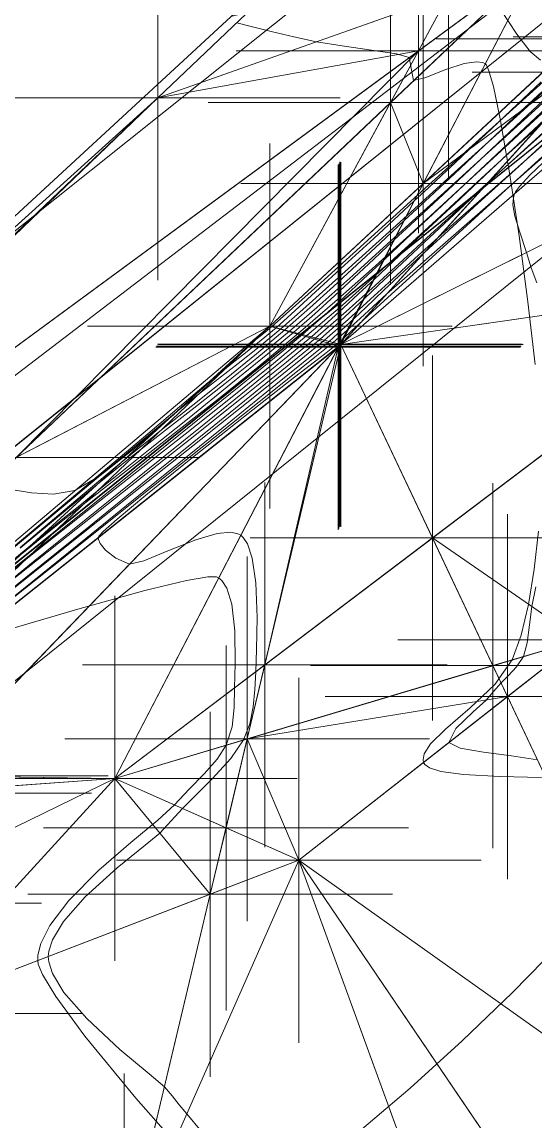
# Model space of a CAD drawing. Header units: metres. Extents: x 7511918 to 7512107, y 4692231 to 4692386.
# Drawn here: x 7511969.62 to 7511978.06, y 4692330.75 to 4692348.82 of the extents above; entities that cross this region are included whole.
import ezdxf

# ---------------------------------------------------------------- set-up
doc = ezdxf.new("R2010")
doc.units = ezdxf.units.M
for name, color, linetype, lineweight in [('A - Rrugë_Pen_No__1', 7, 'Continuous', 0), ('germimi  modeli pikat', 1, 'Continuous', 0), ('germimi modeli izo hipse', 11, 'Continuous', 0), ('germimi modeli izo hipse krysore', 11, 'Continuous', 0), ('germimi modeli trek', 1, 'Continuous', 0), ('parcela', 7, 'Continuous', 0), ('Parcela Fqinje', 251, 'Continuous', 0), ('rruga_matjet', 45, 'Continuous', 0), ('terreni  izohipset themelore', 211, 'Continuous', 0), ('terreni  pikat modelit', 133, 'Continuous', 0), ('terreni trek modelit', 132, 'Continuous', 0), ('Themel pllaka o3 ferizaj pikat', 30, 'Continuous', 0), ('vellimi  izo kryesore', 97, 'Continuous', 0), ('vellimi  pikat', 97, 'Continuous', 0), ('vellimi  trek', 97, 'Continuous', 0), ('vellimi izo themelore', 97, 'Continuous', 0)]:
    doc.layers.add(name, color=color, linetype=linetype, lineweight=lineweight)

msp = doc.modelspace()

# ---------------------------------------------------------------- linework, layer by layer
at = {"layer": 'A - Rrugë_Pen_No__1', "color": 5, "linetype": 'Continuous', "lineweight": 13}
for points in [[(7512057.317, 4692333.301, -0.166623), (7512008.192, 4692343.164, -0.026969), (7511992.916, 4692353.524, 0.354905), (7511983.439, 4692353.026), (7511972.538, 4692344.272), (7511925.79, 4692306.725)], [(7512057.317, 4692328.478, -0.165277), (7512005.772, 4692339.077, -0.032931), (7511987.41, 4692351.797), (7511986.673, 4692352.201), (7511985.843, 4692352.338), (7511985.015, 4692352.192), (7511984.282, 4692351.78), (7511967.317, 4692338.154), (7511926.891, 4692305.686)]]:
    msp.add_lwpolyline(points, format="xyb", dxfattribs=at)
at = {"layer": 'germimi  modeli pikat', "color": 1, "linetype": 'Continuous', "lineweight": 0}
for p, q in [((7511973.702, 4692342.971, 618.238), (7511973.702, 4692344.671, 618.238)), ((7511974.871, 4692342.669, 610.106), (7511974.871, 4692344.369, 610.106)), ((7511972.852, 4692343.821, 618.238), (7511974.552, 4692343.821, 618.238)), ((7511974.021, 4692343.519, 610.106), (7511975.721, 4692343.519, 610.106))]:
    msp.add_line(p, q, dxfattribs=at)
at = {"layer": 'germimi modeli izo hipse', "color": 11, "linetype": 'Continuous', "lineweight": 0}
for points, elevation in [([(7511978.434, 4692347.554), (7511977.844, 4692347.016), (7511977.239, 4692346.459), (7511976.622, 4692345.892), (7511976.002, 4692345.324), (7511975.382, 4692344.763), (7511974.768, 4692344.219), (7511974.167, 4692343.701), (7511973.501, 4692343.146), (7511972.852, 4692342.622), (7511972.212, 4692342.118), (7511971.574, 4692341.622), (7511970.931, 4692341.122), (7511970.276, 4692340.606), (7511969.6, 4692340.061)], 615), ([(7511978.469, 4692333.657), (7511977.693, 4692332.864), (7511976.867, 4692332.068), (7511976.007, 4692331.289), (7511975.135, 4692330.55)], 610)]:
    msp.add_lwpolyline(points, dxfattribs=dict(at, elevation=elevation))
at = {"layer": 'germimi modeli izo hipse krysore', "color": 11, "linetype": 'Continuous', "lineweight": 0}
for points, elevation in [([(7511978.154, 4692348.192), (7511977.981, 4692348.335), (7511977.763, 4692348.619), (7511977.491, 4692349.037), (7511977.195, 4692349.419), (7511976.848, 4692349.651), (7511976.394, 4692349.674), (7511975.733, 4692349.577), (7511974.968, 4692349.406), (7511974.2, 4692349.207), (7511973.53, 4692349.028), (7511973.06, 4692348.914)], 619), ([(7511978.586, 4692348.19), (7511977.473, 4692347.185), (7511976.373, 4692346.191), (7511975.368, 4692345.283), (7511974.539, 4692344.535), (7511973.968, 4692344.02), (7511973.736, 4692343.812), (7511973.624, 4692343.72), (7511973.514, 4692343.635), (7511973.4, 4692343.545), (7511973.185, 4692343.345), (7511972.724, 4692342.915), (7511972.122, 4692342.367), (7511971.481, 4692341.811), (7511970.905, 4692341.357), (7511970.496, 4692341.116), (7511970.144, 4692341.055), (7511969.782, 4692341.078), (7511969.412, 4692341.139)], 618), ([(7511978.677, 4692348.102), (7511977.696, 4692347.213), (7511976.686, 4692346.298), (7511975.723, 4692345.427), (7511974.884, 4692344.669), (7511974.244, 4692344.096), (7511973.88, 4692343.775), (7511973.525, 4692343.482), (7511973.181, 4692343.208), (7511972.84, 4692342.942), (7511972.493, 4692342.672), (7511972.134, 4692342.384), (7511971.772, 4692342.084), (7511971.073, 4692341.501), (7511970.115, 4692340.701), (7511968.977, 4692339.75)], 617), ([(7511978.765, 4692348.017), (7511978.059, 4692347.374), (7511977.296, 4692346.679), (7511976.516, 4692345.968), (7511975.759, 4692345.281), (7511975.064, 4692344.655), (7511974.473, 4692344.128), (7511974.024, 4692343.738), (7511973.488, 4692343.293), (7511972.966, 4692342.875), (7511972.452, 4692342.473), (7511971.936, 4692342.072), (7511971.41, 4692341.659), (7511970.867, 4692341.222), (7511970.369, 4692340.812), (7511969.594, 4692340.169)], 616), ([(7511978.158, 4692347.135), (7511977.585, 4692346.62), (7511977.039, 4692346.121), (7511976.508, 4692345.631), (7511975.981, 4692345.145), (7511975.447, 4692344.659), (7511974.894, 4692344.166), (7511974.311, 4692343.664), (7511973.73, 4692343.181), (7511973.055, 4692342.637), (7511972.308, 4692342.046), (7511971.515, 4692341.422), (7511970.697, 4692340.781), (7511969.878, 4692340.137), (7511969.082, 4692339.505)], 614), ([(7511978.511, 4692347.081), (7511977.588, 4692346.266), (7511976.876, 4692345.638), (7511976.47, 4692345.278), (7511976.084, 4692344.93), (7511975.718, 4692344.593), (7511975.359, 4692344.263), (7511974.991, 4692343.93), (7511974.599, 4692343.589), (7511974.211, 4692343.272), (7511973.508, 4692342.708), (7511972.567, 4692341.958), (7511971.465, 4692341.082), (7511970.28, 4692340.141), (7511969.088, 4692339.196)], 612), ([(7511978.456, 4692347.222), (7511977.781, 4692346.622), (7511977.314, 4692346.206), (7511976.819, 4692345.761), (7511976.35, 4692345.331), (7511975.892, 4692344.908), (7511975.432, 4692344.487), (7511974.958, 4692344.062), (7511974.455, 4692343.626), (7511973.973, 4692343.229), (7511973.264, 4692342.659), (7511972.389, 4692341.962), (7511971.408, 4692341.186), (7511970.383, 4692340.376), (7511969.375, 4692339.579)], 613), ([(7511978.466, 4692346.838), (7511977.424, 4692345.926), (7511976.545, 4692345.156), (7511975.917, 4692344.606), (7511975.626, 4692344.349), (7511975.4, 4692344.145), (7511975.186, 4692343.948), (7511974.972, 4692343.753), (7511974.742, 4692343.552), (7511974.441, 4692343.308), (7511973.767, 4692342.769), (7511972.802, 4692342), (7511971.63, 4692341.067), (7511970.332, 4692340.034), (7511968.992, 4692338.968)], 611)]:
    msp.add_lwpolyline(points, dxfattribs=dict(at, elevation=elevation))
at = {"layer": 'germimi modeli trek', "color": 1, "linetype": 'Continuous', "lineweight": 0}
for points in [[(7511959.685, 4692336.574, 617.578), (7511973.702, 4692343.821, 618.238), (7511979.813, 4692355.145, 619.718)], [(7511983.029, 4692352.493, 619.77), (7511979.813, 4692355.145, 619.718), (7511973.702, 4692343.821, 618.238)], [(7511974.871, 4692343.519, 610.106), (7511983.029, 4692352.493, 619.77), (7511973.702, 4692343.821, 618.238)], [(7511974.871, 4692343.519, 610.106), (7511983.391, 4692350.91, 609.88), (7511983.029, 4692352.493, 619.77)], [(7511983.391, 4692350.91, 609.88), (7511974.871, 4692343.519, 610.106), (7511985.889, 4692348.979, 609.87)], [(7511974.871, 4692343.519, 610.106), (7511990.108, 4692345.718, 609.956), (7511985.889, 4692348.979, 609.87)], [(7511974.871, 4692343.519, 610.106), (7511983.234, 4692325.844, 609.9), (7511990.108, 4692345.718, 609.956)], [(7511973.702, 4692343.821, 618.238), (7511959.685, 4692336.574, 617.578), (7511962.469, 4692334.342, 617.404)], [(7511962.469, 4692334.342, 617.404), (7511963.567, 4692334.532, 610.238), (7511973.702, 4692343.821, 618.238)], [(7511973.702, 4692343.821, 618.238), (7511963.567, 4692334.532, 610.238), (7511974.871, 4692343.519, 610.106)], [(7511974.871, 4692343.519, 610.106), (7511963.499, 4692331.704, 610.011), (7511969.891, 4692322.577, 609.961)], [(7511974.871, 4692343.519, 610.106), (7511963.567, 4692334.532, 610.238), (7511963.499, 4692331.704, 610.011)], [(7511974.871, 4692343.519, 610.106), (7511969.891, 4692322.577, 609.961), (7511983.234, 4692325.844, 609.9)], [(7511963.368, 4692329.119, 615.735), (7511969.891, 4692322.577, 609.961), (7511963.499, 4692331.704, 610.011)]]:
    msp.add_3dface(points, dxfattribs=at)
at = {"layer": 'parcela', "elevation": 609.752}
msp.add_lwpolyline([(7512014.001, 4692331.061), (7512007.601, 4692322.736), (7511996.728, 4692308.593), (7511996.478, 4692308.808), (7511984.225, 4692318.67), (7511979.511, 4692314.209), (7511960.838, 4692336.459), (7511966.627, 4692340.808), (7511982.769, 4692353.148), (7511985.853, 4692355.253), (7512004.361, 4692337.945), (7512007.31, 4692335.187), (7512013.22, 4692331.467), (7512014.001, 4692331.061)], dxfattribs=at)
at = {"layer": 'Parcela Fqinje', "elevation": 609.752, "flags": 128}
msp.add_lwpolyline([(7512042.427, 4692243.089), (7512036.416, 4692234.41), (7512024.736, 4692231.331), (7512026.537, 4692239.37), (7512014.952, 4692250.065), (7512021.597, 4692257.99), (7512022.307, 4692258.85), (7512017.867, 4692262.99), (7512009.674, 4692254.166), (7511990.138, 4692265.631), (7511972.308, 4692273.251), (7511941.458, 4692293.101), (7511928.331, 4692300.748), (7511927.019, 4692301.512), (7511918.211, 4692306.549), (7511919.271, 4692307.313), (7511925.6, 4692312.428), (7511939.02, 4692321.55), (7511937.962, 4692322.418), (7511950.248, 4692331.332), (7511962.497, 4692339.88), (7511968.34, 4692344.458), (7511984.021, 4692356.967), (7511985.853, 4692355.253)], dxfattribs=at)
at = {"layer": 'rruga_matjet'}
msp.add_polyline3d([(7511939.574, 4692317.73, 616.941), (7511940.465, 4692316.601, 616.986), (7511952.838, 4692326.546, 617.18), (7511984.282, 4692351.78, 619.849), (7511983.421, 4692353.012, 619.849), (7511951.951, 4692327.772, 617.213), (7511939.574, 4692317.73, 616.941)], dxfattribs=at)
at = {"layer": 'terreni  izohipset themelore', "color": 211, "linetype": 'Continuous', "lineweight": 0}
for points, elevation in [([(7511978.066, 4692343.187), (7511977.947, 4692344.219), (7511977.802, 4692345.305), (7511977.646, 4692346.343), (7511977.492, 4692347.229), (7511977.38, 4692347.76), (7511977.306, 4692348.019), (7511977.264, 4692348.114), (7511977.245, 4692348.135), (7511977.204, 4692348.155), (7511977.1, 4692348.169), (7511976.899, 4692348.138), (7511976.595, 4692348.038), (7511976.25, 4692347.901), (7511976.065, 4692347.857), (7511976.029, 4692348.036), (7511975.992, 4692348.236), (7511975.786, 4692348.296), (7511975.375, 4692348.36), (7511974.892, 4692348.427), (7511974.468, 4692348.497), (7511974.098, 4692348.579), (7511973.724, 4692348.668), (7511973.395, 4692348.75), (7511973.158, 4692348.809)], 619), ([(7511978.169, 4692336.399), (7511977.485, 4692336.417), (7511976.885, 4692336.446), (7511976.514, 4692336.495), (7511976.326, 4692336.557), (7511976.251, 4692336.613), (7511976.231, 4692336.647), (7511976.221, 4692336.691), (7511976.239, 4692336.787), (7511976.343, 4692336.949), (7511976.593, 4692337.195), (7511976.998, 4692337.542), (7511977.401, 4692337.925), (7511977.687, 4692338.331), (7511977.833, 4692338.737), (7511977.954, 4692339.245), (7511978.051, 4692339.825), (7511978.121, 4692340.448)], 619), ([(7511969.293, 4692338.801), (7511970.542, 4692339.165), (7511971.646, 4692339.474), (7511972.331, 4692339.639), (7511972.681, 4692339.696), (7511972.821, 4692339.695), (7511972.859, 4692339.681), (7511972.91, 4692339.637), (7511972.993, 4692339.511), (7511973.076, 4692339.246), (7511973.126, 4692338.812), (7511973.131, 4692338.265), (7511973.121, 4692337.875), (7511973.116, 4692337.547), (7511973.079, 4692337.232), (7511972.983, 4692336.93), (7511972.836, 4692336.7), (7511972.621, 4692336.458), (7511972.375, 4692336.205), (7511972.133, 4692335.946), (7511971.86, 4692335.698), (7511971.412, 4692335.328), (7511970.889, 4692334.873), (7511970.393, 4692334.373), (7511970.082, 4692333.965), (7511969.934, 4692333.669), (7511969.887, 4692333.479), (7511969.882, 4692333.388), (7511969.891, 4692333.326), (7511969.961, 4692333.156), (7511970.18, 4692332.795), (7511970.659, 4692332.145), (7511971.499, 4692331.125), (7511972.528, 4692329.957)], 618)]:
    msp.add_lwpolyline(points, dxfattribs=dict(at, elevation=elevation))
at = {"layer": 'terreni  pikat modelit', "color": 133, "linetype": 'Continuous', "lineweight": 0}
for p, q in [((7511971.86, 4692346.724, 618.86), (7511971.86, 4692348.424, 618.86)), ((7511971.01, 4692347.574, 618.86), (7511972.71, 4692347.574, 618.86)), ((7511977.956, 4692338.664, 619.238), (7511979.656, 4692338.664, 619.238)), ((7511971.149, 4692335.534, 617.61), (7511971.149, 4692337.234, 617.61)), ((7511970.299, 4692336.384, 617.61), (7511971.999, 4692336.384, 617.61)), ((7511974.176, 4692334.187, 618.81), (7511974.176, 4692335.887, 618.81)), ((7511973.326, 4692335.037, 618.81), (7511975.026, 4692335.037, 618.81))]:
    msp.add_line(p, q, dxfattribs=at)
at = {"layer": 'terreni trek modelit', "color": 132, "linetype": 'Continuous', "lineweight": 0}
for points in [[(7511978.1, 4692349.784, 619.195), (7511979.813, 4692355.145, 619.718), (7511971.86, 4692347.574, 618.86)], [(7511971.86, 4692347.574, 618.86), (7511961.304, 4692337.446, 617.641), (7511978.1, 4692349.784, 619.195)], [(7511978.1, 4692349.784, 619.195), (7511961.304, 4692337.446, 617.641), (7511964.056, 4692336.48, 617.849)], [(7511978.1, 4692349.784, 619.195), (7511964.056, 4692336.48, 617.849), (7511971.149, 4692336.384, 617.61)], [(7511982.942, 4692345.302, 619.942), (7511978.1, 4692349.784, 619.195), (7511971.149, 4692336.384, 617.61)], [(7511971.86, 4692347.574, 618.86), (7511959.685, 4692336.574, 617.578), (7511961.256, 4692337.478, 617.65)], [(7511971.86, 4692347.574, 618.86), (7511961.256, 4692337.478, 617.65), (7511961.304, 4692337.446, 617.641)], [(7511971.149, 4692336.384, 617.61), (7511978.806, 4692338.664, 619.238), (7511982.942, 4692345.302, 619.942)], [(7511974.176, 4692335.037, 618.81), (7511978.806, 4692338.664, 619.238), (7511971.149, 4692336.384, 617.61)], [(7511974.176, 4692335.037, 618.81), (7511983.911, 4692320.696, 617.448), (7511978.806, 4692338.664, 619.238)], [(7511971.149, 4692336.384, 617.61), (7511964.056, 4692336.48, 617.849), (7511964.631, 4692335.91, 617.848)], [(7511971.149, 4692336.384, 617.61), (7511964.631, 4692335.91, 617.848), (7511966.944, 4692334.329, 617.65)], [(7511971.149, 4692336.384, 617.61), (7511966.944, 4692334.329, 617.65), (7511967.613, 4692332.517, 617.572)], [(7511974.176, 4692335.037, 618.81), (7511971.149, 4692336.384, 617.61), (7511967.613, 4692332.517, 617.572)], [(7511974.176, 4692335.037, 618.81), (7511967.613, 4692332.517, 617.572), (7511979.964, 4692319.184, 617.566)], [(7511974.176, 4692335.037, 618.81), (7511979.964, 4692319.184, 617.566), (7511983.911, 4692320.696, 617.448)], [(7511967.613, 4692332.517, 617.572), (7511963.715, 4692318.075, 616.677), (7511977.643, 4692317.311, 617.22)], [(7511967.613, 4692332.517, 617.572), (7511977.643, 4692317.311, 617.22), (7511979.964, 4692319.184, 617.566)]]:
    msp.add_3dface(points, dxfattribs=at)
at = {"layer": 'Themel pllaka o3 ferizaj pikat', "elevation": 609.752, "flags": 128}
msp.add_lwpolyline([(7512009.128, 4692333.136), (7511999.067, 4692317.853), (7511996.7, 4692314.26), (7511986.973, 4692320.665, 0.158744), (7511982.972, 4692321.761, 0.158634), (7511979.093, 4692320.292), (7511976.341, 4692318.082), (7511974.776, 4692320.031), (7511963.942, 4692333.519), (7511984.035, 4692349.657)], format="xyb", close=True, dxfattribs=at)
at = {"layer": 'vellimi  izo kryesore', "color": 97, "linetype": 'Continuous', "lineweight": 0}
for points, elevation in [([(7511978.653, 4692347.788), (7511977.99, 4692347.167), (7511977.247, 4692346.471), (7511976.529, 4692345.799), (7511975.94, 4692345.248), (7511975.585, 4692344.917), (7511975.243, 4692344.597), (7511974.918, 4692344.293), (7511974.59, 4692343.991), (7511974.24, 4692343.682), (7511973.864, 4692343.37), (7511973.226, 4692342.851), (7511972.431, 4692342.208), (7511971.583, 4692341.526), (7511970.788, 4692340.886), (7511970.149, 4692340.373), (7511969.773, 4692340.07), (7511969.418, 4692339.785)], -4), ([(7511978.164, 4692347.836), (7511977.671, 4692347.373), (7511977.246, 4692346.974), (7511976.978, 4692346.723), (7511976.747, 4692346.507), (7511976.528, 4692346.301), (7511976.309, 4692346.095), (7511976.077, 4692345.88), (7511975.818, 4692345.64), (7511975.411, 4692345.263), (7511974.931, 4692344.821), (7511974.453, 4692344.382), (7511974.053, 4692344.016), (7511973.805, 4692343.794), (7511973.56, 4692343.59), (7511973.303, 4692343.383), (7511973.084, 4692343.21), (7511972.953, 4692343.106), (7511972.821, 4692343), (7511972.689, 4692342.893), (7511972.404, 4692342.652), (7511971.692, 4692342.051), (7511970.677, 4692341.194), (7511969.481, 4692340.183)], -1), ([(7511978.425, 4692347.742), (7511977.947, 4692347.294), (7511977.346, 4692346.731), (7511976.717, 4692346.141), (7511976.153, 4692345.614), (7511975.749, 4692345.238), (7511975.41, 4692344.922), (7511975.088, 4692344.619), (7511974.77, 4692344.323), (7511974.443, 4692344.025), (7511974.095, 4692343.72), (7511973.668, 4692343.364), (7511973.061, 4692342.869), (7511972.372, 4692342.315), (7511971.704, 4692341.779), (7511971.157, 4692341.342), (7511970.833, 4692341.082), (7511970.574, 4692340.873), (7511970.326, 4692340.675), (7511970.08, 4692340.476), (7511969.822, 4692340.265), (7511969.466, 4692339.966)], -3), ([(7511978.173, 4692347.675), (7511977.831, 4692347.355), (7511977.501, 4692347.045), (7511977.133, 4692346.699), (7511976.737, 4692346.327), (7511976.326, 4692345.943), (7511975.913, 4692345.559), (7511975.514, 4692345.187), (7511975.131, 4692344.827), (7511974.751, 4692344.473), (7511974.361, 4692344.119), (7511973.95, 4692343.757), (7511973.484, 4692343.366), (7511972.984, 4692342.96), (7511972.51, 4692342.582), (7511972.125, 4692342.278), (7511971.893, 4692342.094), (7511971.677, 4692341.92), (7511971.47, 4692341.754), (7511971.256, 4692341.579), (7511970.99, 4692341.356), (7511970.406, 4692340.863), (7511969.596, 4692340.179)], -2), ([(7511978.495, 4692347.085), (7511977.796, 4692346.448), (7511977.123, 4692345.835), (7511976.576, 4692345.335), (7511976.253, 4692345.039), (7511975.918, 4692344.727), (7511975.573, 4692344.404), (7511975.278, 4692344.127), (7511975.093, 4692343.953), (7511974.953, 4692343.822), (7511974.819, 4692343.697), (7511974.675, 4692343.57), (7511974.419, 4692343.36), (7511973.801, 4692342.859), (7511972.911, 4692342.139), (7511971.838, 4692341.272), (7511970.673, 4692340.33), (7511969.504, 4692339.386)], -7), ([(7511978.195, 4692347.007), (7511977.697, 4692346.551), (7511977.276, 4692346.164), (7511976.813, 4692345.735), (7511976.327, 4692345.28), (7511975.871, 4692344.85), (7511975.496, 4692344.498), (7511975.257, 4692344.274), (7511975.013, 4692344.046), (7511974.779, 4692343.829), (7511974.53, 4692343.607), (7511974.248, 4692343.375), (7511973.636, 4692342.878), (7511972.785, 4692342.189), (7511971.783, 4692341.38), (7511970.721, 4692340.522), (7511969.687, 4692339.688), (7511968.772, 4692338.95)], -6), ([(7511978.424, 4692346.826), (7511977.585, 4692346.061), (7511976.742, 4692345.293), (7511975.999, 4692344.615), (7511975.46, 4692344.124), (7511975.231, 4692343.915), (7511975.04, 4692343.737), (7511974.929, 4692343.632), (7511974.89, 4692343.596), (7511974.821, 4692343.532), (7511974.6, 4692343.362), (7511974.036, 4692342.924), (7511973.267, 4692342.323), (7511972.429, 4692341.662), (7511971.66, 4692341.043), (7511971.187, 4692340.648), (7511970.961, 4692340.444), (7511970.888, 4692340.365), (7511970.879, 4692340.345), (7511970.882, 4692340.313), (7511970.911, 4692340.245), (7511970.999, 4692340.138), (7511971.167, 4692340.006), (7511971.393, 4692339.905), (7511971.628, 4692339.96), (7511972.022, 4692340.124), (7511972.482, 4692340.308), (7511972.834, 4692340.41), (7511973.057, 4692340.431), (7511973.175, 4692340.407), (7511973.223, 4692340.382), (7511973.264, 4692340.346), (7511973.334, 4692340.238), (7511973.41, 4692340.005), (7511973.469, 4692339.6), (7511973.491, 4692339.029), (7511973.482, 4692338.501), (7511973.468, 4692338.138), (7511973.455, 4692337.843), (7511973.428, 4692337.558), (7511973.37, 4692337.282), (7511973.27, 4692337.015), (7511973.059, 4692336.712), (7511972.752, 4692336.375), (7511972.452, 4692336.076), (7511972.264, 4692335.888), (7511972.139, 4692335.75), (7511972.019, 4692335.618), (7511971.894, 4692335.481), (7511971.653, 4692335.284), (7511971.191, 4692334.913), (7511970.666, 4692334.438), (7511970.306, 4692334.03), (7511970.124, 4692333.731), (7511970.063, 4692333.543), (7511970.055, 4692333.455), (7511970.063, 4692333.365), (7511970.125, 4692333.174), (7511970.314, 4692332.863), (7511970.688, 4692332.433), (7511971.236, 4692331.924), (7511971.717, 4692331.524), (7511971.968, 4692331.31), (7511972.094, 4692331.161), (7511972.212, 4692331.017), (7511972.337, 4692330.866), (7511972.573, 4692330.58)], -8), ([(7511978.31, 4692346.621), (7511977.978, 4692346.304), (7511977.806, 4692346.118), (7511977.741, 4692346.028), (7511977.725, 4692345.995), (7511977.71, 4692345.937), (7511977.701, 4692345.816), (7511977.729, 4692345.628), (7511977.811, 4692345.367), (7511977.923, 4692345.031), (7511978.001, 4692344.781), (7511978.091, 4692344.532)], -9), ([(7511978.076, 4692339.533), (7511978.012, 4692339.21), (7511977.973, 4692338.906), (7511977.936, 4692338.614), (7511977.875, 4692338.387), (7511977.761, 4692338.218), (7511977.621, 4692338.071), (7511977.504, 4692337.954), (7511977.381, 4692337.812), (7511977.257, 4692337.67), (7511977.048, 4692337.48), (7511976.763, 4692337.201), (7511976.648, 4692336.973), (7511976.83, 4692336.878), (7511977.214, 4692336.812), (7511977.679, 4692336.756), (7511978.102, 4692336.69)], -9)]:
    msp.add_lwpolyline(points, dxfattribs=dict(at, elevation=elevation))
at = {"layer": 'vellimi  pikat', "color": 97, "linetype": 'Continuous', "lineweight": 0}
for p, q in [((7511976.641, 4692346.267, -0.167), (7511976.641, 4692352.267, -0.167)), ((7511976.145, 4692345.348, -0.184), (7511976.145, 4692351.348, -0.184)), ((7511971.86, 4692344.574, -0.022), (7511971.86, 4692350.574, -0.022)), ((7511975.686, 4692344.497, -0.245), (7511975.686, 4692350.497, -0.245)), ((7511976.222, 4692343.164, -0.115), (7511976.222, 4692349.164, -0.115)), ((7511976.439, 4692348.544, -3.884), (7511982.439, 4692348.544, -3.884)), ((7511977.705, 4692348.58, -9.196), (7511983.705, 4692348.58, -9.196)), ((7511973.145, 4692348.348, -0.184), (7511979.145, 4692348.348, -0.184)), ((7511977.032, 4692347.996, -9.524), (7511983.032, 4692347.996, -9.524)), ((7511968.86, 4692347.574, -0.022), (7511974.86, 4692347.574, -0.022)), ((7511972.686, 4692347.497, -0.245), (7511978.686, 4692347.497, -0.245)), ((7511973.702, 4692340.821, -0.293), (7511973.702, 4692346.821, -0.293)), ((7511974.853, 4692340.524, -8.221), (7511974.853, 4692346.524, -8.221)), ((7511974.871, 4692340.519, -8.352), (7511974.871, 4692346.519, -8.352)), ((7511974.826, 4692340.472, -8.343), (7511974.826, 4692346.472, -8.343)), ((7511974.836, 4692340.491, -8.344), (7511974.836, 4692346.491, -8.344)), ((7511973.222, 4692346.164, -0.115), (7511979.222, 4692346.164, -0.115)), ((7511970.702, 4692343.821, -0.293), (7511976.702, 4692343.821, -0.293)), ((7511971.826, 4692343.472, -8.343), (7511977.826, 4692343.472, -8.343)), ((7511971.836, 4692343.491, -8.344), (7511977.836, 4692343.491, -8.344)), ((7511971.853, 4692343.524, -8.221), (7511977.853, 4692343.524, -8.221)), ((7511971.871, 4692343.519, -8.352), (7511977.871, 4692343.519, -8.352)), ((7511976.377, 4692337.337, -8.575), (7511976.377, 4692343.337, -8.575)), ((7511966.526, 4692341.662, -0.332), (7511972.526, 4692341.662, -0.332)), ((7511973.618, 4692335.251, -8.029), (7511973.618, 4692341.251, -8.029)), ((7511977.37, 4692335.237, -8.888), (7511977.37, 4692341.237, -8.888)), ((7511977.611, 4692334.728, -9.089), (7511977.611, 4692340.728, -9.089)), ((7511973.377, 4692340.337, -8.575), (7511979.377, 4692340.337, -8.575)), ((7511973.329, 4692334.033, -8.012), (7511973.329, 4692340.033, -8.012)), ((7511971.149, 4692333.384, -7.557), (7511971.149, 4692339.384, -7.557)), ((7511972.98, 4692332.569, -8.285), (7511972.98, 4692338.569, -8.285)), ((7511975.806, 4692338.664, -9.206), (7511981.806, 4692338.664, -9.206)), ((7511970.618, 4692338.251, -8.029), (7511976.618, 4692338.251, -8.029)), ((7511974.37, 4692338.237, -8.888), (7511980.37, 4692338.237, -8.888)), ((7511974.176, 4692332.037, -8.772), (7511974.176, 4692338.037, -8.772)), ((7511974.611, 4692337.728, -9.089), (7511980.611, 4692337.728, -9.089)), ((7511972.721, 4692331.478, -8.492), (7511972.721, 4692337.478, -8.492)), ((7511970.329, 4692337.033, -8.012), (7511976.329, 4692337.033, -8.012)), ((7511965.044, 4692336.426, -7.666), (7511971.044, 4692336.426, -7.666)), ((7511968.149, 4692336.384, -7.557), (7511974.149, 4692336.384, -7.557)), ((7511964.767, 4692336.138, -7.687), (7511970.767, 4692336.138, -7.687)), ((7511969.98, 4692335.569, -8.285), (7511975.98, 4692335.569, -8.285)), ((7511971.176, 4692335.037, -8.772), (7511977.176, 4692335.037, -8.772)), ((7511969.721, 4692334.478, -8.492), (7511975.721, 4692334.478, -8.492)), ((7511963.944, 4692334.329, -7.616), (7511969.944, 4692334.329, -7.616)), ((7511964.613, 4692332.517, -7.549), (7511970.613, 4692332.517, -7.549)), ((7511971.307, 4692325.53, -7.568), (7511971.307, 4692331.53, -7.568))]:
    msp.add_line(p, q, dxfattribs=at)
at = {"layer": 'vellimi  trek', "color": 97, "linetype": 'Continuous', "lineweight": 0}
for points in [[(7511976.641, 4692349.267, -0.167), (7511979.813, 4692355.145), (7511971.86, 4692347.574, -0.022)], [(7511978.1, 4692349.784, -0.076), (7511975.686, 4692347.497, -0.245), (7511976.222, 4692346.164, -0.115)], [(7511978.1, 4692349.784, -0.076), (7511976.145, 4692348.348, -0.184), (7511975.686, 4692347.497, -0.245)], [(7511976.145, 4692348.348, -0.184), (7511978.1, 4692349.784, -0.076), (7511976.641, 4692349.267, -0.167)], [(7511978.1, 4692349.784, -0.076), (7511976.222, 4692346.164, -0.115), (7511979.11, 4692348.849, -0.225)], [(7511976.145, 4692348.348, -0.184), (7511976.641, 4692349.267, -0.167), (7511971.86, 4692347.574, -0.022)], [(7511976.222, 4692346.164, -0.115), (7511979.439, 4692348.544, -3.884), (7511979.11, 4692348.849, -0.225)], [(7511974.871, 4692343.519, -8.352), (7511980.032, 4692347.996, -9.524), (7511979.439, 4692348.544, -3.884)], [(7511979.439, 4692348.544, -3.884), (7511976.222, 4692346.164, -0.115), (7511974.871, 4692343.519, -8.352)], [(7511976.145, 4692348.348, -0.184), (7511971.86, 4692347.574, -0.022), (7511961.304, 4692337.446, 0.018)], [(7511976.145, 4692348.348, -0.184), (7511961.304, 4692337.446, 0.018), (7511969.526, 4692341.662, -0.332)], [(7511976.145, 4692348.348, -0.184), (7511969.526, 4692341.662, -0.332), (7511975.686, 4692347.497, -0.245)], [(7511974.871, 4692343.519, -8.352), (7511981.382, 4692346.746, -9.735), (7511980.032, 4692347.996, -9.524)], [(7511961.256, 4692337.478, 0.015), (7511971.86, 4692347.574, -0.022), (7511959.685, 4692336.574)], [(7511971.86, 4692347.574, -0.022), (7511961.256, 4692337.478, 0.015), (7511961.304, 4692337.446, 0.018)], [(7511969.526, 4692341.662, -0.332), (7511973.702, 4692343.821, -0.293), (7511975.686, 4692347.497, -0.245)], [(7511973.702, 4692343.821, -0.293), (7511976.222, 4692346.164, -0.115), (7511975.686, 4692347.497, -0.245)], [(7511981.382, 4692346.746, -9.735), (7511974.871, 4692343.519, -8.352), (7511981.932, 4692344.538, -9.706)], [(7511973.702, 4692343.821, -0.293), (7511974.853, 4692343.524, -8.221), (7511976.222, 4692346.164, -0.115)], [(7511974.871, 4692343.519, -8.352), (7511976.222, 4692346.164, -0.115), (7511974.853, 4692343.524, -8.221)], [(7511974.871, 4692343.519, -8.352), (7511976.377, 4692340.337, -8.575), (7511981.932, 4692344.538, -9.706)], [(7511978.806, 4692338.664, -9.206), (7511981.932, 4692344.538, -9.706), (7511976.377, 4692340.337, -8.575)], [(7511964.988, 4692336.467, -0.227), (7511973.702, 4692343.821, -0.293), (7511969.526, 4692341.662, -0.332)], [(7511964.988, 4692336.467, -0.227), (7511965.669, 4692336.458, -5.898), (7511973.702, 4692343.821, -0.293)], [(7511973.702, 4692343.821, -0.293), (7511965.669, 4692336.458, -5.898), (7511965.984, 4692336.454, -7.574)], [(7511965.984, 4692336.454, -7.574), (7511974.836, 4692343.491, -8.344), (7511973.702, 4692343.821, -0.293)], [(7511973.702, 4692343.821, -0.293), (7511974.836, 4692343.491, -8.344), (7511974.853, 4692343.524, -8.221)], [(7511965.984, 4692336.454, -7.574), (7511974.826, 4692343.472, -8.343), (7511974.836, 4692343.491, -8.344)], [(7511965.984, 4692336.454, -7.574), (7511968.044, 4692336.426, -7.666), (7511974.826, 4692343.472, -8.343)], [(7511974.826, 4692343.472, -8.343), (7511968.044, 4692336.426, -7.666), (7511971.149, 4692336.384, -7.557)], [(7511974.826, 4692343.472, -8.343), (7511971.149, 4692336.384, -7.557), (7511973.618, 4692338.251, -8.029)], [(7511973.618, 4692338.251, -8.029), (7511974.871, 4692343.519, -8.352), (7511974.826, 4692343.472, -8.343)], [(7511973.618, 4692338.251, -8.029), (7511976.377, 4692340.337, -8.575), (7511974.871, 4692343.519, -8.352)], [(7511974.871, 4692343.519, -8.352), (7511974.836, 4692343.491, -8.344), (7511974.826, 4692343.472, -8.343)], [(7511974.871, 4692343.519, -8.352), (7511974.853, 4692343.524, -8.221), (7511974.836, 4692343.491, -8.344)], [(7511977.37, 4692338.237, -8.888), (7511976.377, 4692340.337, -8.575), (7511973.618, 4692338.251, -8.029)], [(7511977.37, 4692338.237, -8.888), (7511978.806, 4692338.664, -9.206), (7511976.377, 4692340.337, -8.575)], [(7511977.37, 4692338.237, -8.888), (7511977.611, 4692337.728, -9.089), (7511978.806, 4692338.664, -9.206)], [(7511977.611, 4692337.728, -9.089), (7511981.268, 4692330, -8.426), (7511978.806, 4692338.664, -9.206)], [(7511973.329, 4692337.033, -8.012), (7511973.618, 4692338.251, -8.029), (7511971.149, 4692336.384, -7.557)], [(7511977.37, 4692338.237, -8.888), (7511973.618, 4692338.251, -8.029), (7511973.329, 4692337.033, -8.012)], [(7511977.37, 4692338.237, -8.888), (7511973.329, 4692337.033, -8.012), (7511977.611, 4692337.728, -9.089)], [(7511973.329, 4692337.033, -8.012), (7511974.176, 4692335.037, -8.772), (7511977.611, 4692337.728, -9.089)], [(7511977.611, 4692337.728, -9.089), (7511974.176, 4692335.037, -8.772), (7511981.268, 4692330, -8.426)], [(7511973.329, 4692337.033, -8.012), (7511971.149, 4692336.384, -7.557), (7511972.98, 4692335.569, -8.285)], [(7511973.329, 4692337.033, -8.012), (7511972.98, 4692335.569, -8.285), (7511974.176, 4692335.037, -8.772)], [(7511967.767, 4692336.138, -7.687), (7511971.149, 4692336.384, -7.557), (7511968.044, 4692336.426, -7.666)], [(7511971.149, 4692336.384, -7.557), (7511966.944, 4692334.329, -7.616), (7511967.613, 4692332.517, -7.549)], [(7511971.149, 4692336.384, -7.557), (7511967.767, 4692336.138, -7.687), (7511966.944, 4692334.329, -7.616)], [(7511972.721, 4692334.478, -8.492), (7511971.149, 4692336.384, -7.557), (7511967.613, 4692332.517, -7.549)], [(7511972.98, 4692335.569, -8.285), (7511971.149, 4692336.384, -7.557), (7511972.721, 4692334.478, -8.492)], [(7511972.98, 4692335.569, -8.285), (7511972.721, 4692334.478, -8.492), (7511974.176, 4692335.037, -8.772)], [(7511974.176, 4692335.037, -8.772), (7511971.307, 4692328.53, -7.568), (7511978, 4692324.563, -8.064)], [(7511972.721, 4692334.478, -8.492), (7511971.307, 4692328.53, -7.568), (7511974.176, 4692335.037, -8.772)], [(7511974.176, 4692335.037, -8.772), (7511978, 4692324.563, -8.064), (7511980.818, 4692325.252, -7.97)], [(7511980.818, 4692325.252, -7.97), (7511981.268, 4692330, -8.426), (7511974.176, 4692335.037, -8.772)], [(7511972.721, 4692334.478, -8.492), (7511967.613, 4692332.517, -7.549), (7511971.307, 4692328.53, -7.568)], [(7511971.025, 4692327.345, -7.458), (7511967.613, 4692332.517, -7.549), (7511966.31, 4692327.69, -7.284)], [(7511971.025, 4692327.345, -7.458), (7511971.307, 4692328.53, -7.568), (7511967.613, 4692332.517, -7.549)]]:
    msp.add_3dface(points, dxfattribs=at)
at = {"layer": 'vellimi izo themelore', "color": 97, "linetype": 'Continuous', "lineweight": 0, "elevation": -5}
msp.add_lwpolyline([(7511978.298, 4692347.289), (7511977.956, 4692346.971), (7511977.436, 4692346.484), (7511976.83, 4692345.916), (7511976.231, 4692345.353), (7511975.73, 4692344.884), (7511975.421, 4692344.595), (7511975.158, 4692344.349), (7511974.907, 4692344.115), (7511974.655, 4692343.883), (7511974.385, 4692343.645), (7511974.058, 4692343.375), (7511973.427, 4692342.861), (7511972.589, 4692342.183), (7511971.641, 4692341.419), (7511970.682, 4692340.645), (7511969.809, 4692339.942), (7511969.12, 4692339.387)], dxfattribs=at)

doc.saveas('drawing.dxf')
